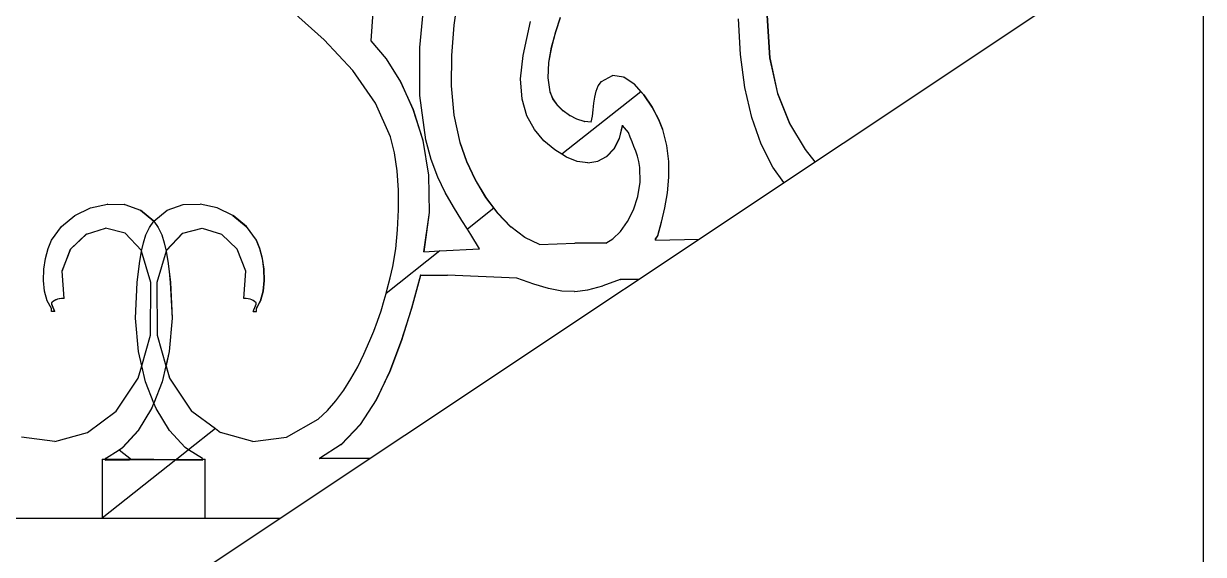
# Model space of a CAD drawing. Header units: inches. Extents: x 1397 to 20304, y -27267 to -746.
# Drawn here: x 2804.76 to 2821.55, y -9228.44 to -9220.88 of the extents above; entities that cross this region are included whole.
import ezdxf

# ---------------------------------------------------------------- set-up
doc = ezdxf.new("R2010")
doc.units = ezdxf.units.IN
doc.header["$LTSCALE"] = 17
doc.header["$MEASUREMENT"] = 0
doc.layers.add('OUTLINE', color=1, linetype='Continuous', lineweight=25)

msp = doc.modelspace()

# ---------------------------------------------------------------- linework, layer by layer
for p, q in [((2809.762, -9220.233), (2809.703, -9221.125)), ((2809.706, -9221.125), (2809.765, -9220.233)), ((2810.4, -9221.222), (2810.465, -9220.52)), ((2810.942, -9220.487), (2810.885, -9220.905)), ((2810.887, -9220.905), (2810.945, -9220.487)), ((2809.038, -9221.111), (2808.584, -9220.708)), ((2811.868, -9221.333), (2811.973, -9220.85)), ((2812.399, -9220.796), (2812.331, -9220.998)), ((2812.334, -9220.998), (2812.401, -9220.796)), ((2814.963, -9221.321), (2814.935, -9220.814)), ((2815.342, -9220.765), (2815.38, -9221.369)), ((2815.383, -9221.369), (2815.344, -9220.765)), ((2810.885, -9220.905), (2810.85, -9221.336)), ((2810.853, -9221.336), (2810.887, -9220.905)), ((2810.885, -9220.905), (2810.887, -9220.905)), ((2812.331, -9220.998), (2812.272, -9221.215)), ((2812.274, -9221.215), (2812.334, -9220.998)), ((2812.331, -9220.998), (2812.334, -9220.998)), ((2809.443, -9221.551), (2809.038, -9221.111)), ((2809.703, -9221.125), (2809.706, -9221.125)), ((2809.703, -9221.125), (2809.919, -9221.384)), ((2809.922, -9221.384), (2809.706, -9221.125)), ((2810.401, -9221.905), (2810.4, -9221.222)), ((2810.85, -9221.336), (2810.846, -9221.767)), ((2810.849, -9221.767), (2810.853, -9221.336)), ((2810.85, -9221.336), (2810.853, -9221.336)), ((2811.833, -9221.67), (2811.868, -9221.333)), ((2812.272, -9221.215), (2812.231, -9221.436)), ((2812.234, -9221.436), (2812.274, -9221.215)), ((2812.272, -9221.215), (2812.274, -9221.215)), ((2815.026, -9221.791), (2814.963, -9221.321)), ((2809.919, -9221.384), (2809.922, -9221.384)), ((2809.919, -9221.384), (2810.124, -9221.712)), ((2810.127, -9221.712), (2809.922, -9221.384)), ((2812.231, -9221.436), (2812.221, -9221.652)), ((2812.224, -9221.652), (2812.234, -9221.436)), ((2812.231, -9221.436), (2812.234, -9221.436)), ((2815.38, -9221.369), (2815.383, -9221.369)), ((2815.38, -9221.369), (2815.491, -9221.876)), ((2815.494, -9221.876), (2815.383, -9221.369)), ((2809.768, -9222.016), (2809.443, -9221.551)), ((2811.855, -9221.955), (2811.833, -9221.67)), ((2812.221, -9221.652), (2812.224, -9221.652)), ((2812.221, -9221.652), (2812.251, -9221.851)), ((2812.254, -9221.851), (2812.224, -9221.652)), ((2812.987, -9221.706), (2813.142, -9221.622)), ((2813.142, -9221.622), (2813.145, -9221.622)), ((2813.298, -9221.643), (2813.145, -9221.622)), ((2813.298, -9221.643), (2813.301, -9221.643)), ((2813.449, -9221.743), (2813.301, -9221.643)), ((2810.124, -9221.712), (2810.127, -9221.712)), ((2810.124, -9221.712), (2810.303, -9222.103)), ((2810.306, -9222.103), (2810.127, -9221.712)), ((2810.846, -9221.767), (2810.849, -9221.767)), ((2810.846, -9221.767), (2810.883, -9222.184)), ((2810.886, -9222.184), (2810.849, -9221.767)), ((2812.251, -9221.851), (2812.254, -9221.851)), ((2812.251, -9221.851), (2812.291, -9221.952)), ((2812.294, -9221.952), (2812.254, -9221.851)), ((2813.547, -9221.851), (2812.421, -9222.743)), ((2812.889, -9221.927), (2812.908, -9221.844)), ((2812.908, -9221.844), (2812.939, -9221.769)), ((2812.939, -9221.769), (2812.987, -9221.706)), ((2813.449, -9221.743), (2813.452, -9221.743)), ((2813.449, -9221.743), (2813.547, -9221.851)), ((2813.59, -9221.895), (2813.452, -9221.743)), ((2813.547, -9221.851), (2813.587, -9221.895)), ((2815.125, -9222.219), (2815.026, -9221.791)), ((2809.983, -9222.494), (2809.768, -9222.016)), ((2810.484, -9222.535), (2810.401, -9221.905)), ((2811.923, -9222.193), (2811.855, -9221.955)), ((2812.291, -9221.952), (2812.294, -9221.952)), ((2812.291, -9221.952), (2812.355, -9222.044)), ((2812.358, -9222.044), (2812.294, -9221.952)), ((2812.869, -9222.108), (2812.878, -9222.016)), ((2812.878, -9222.016), (2812.889, -9221.927)), ((2813.587, -9221.895), (2813.59, -9221.895)), ((2813.587, -9221.895), (2813.705, -9222.071)), ((2813.708, -9222.071), (2813.59, -9221.895)), ((2815.491, -9221.876), (2815.494, -9221.876)), ((2815.491, -9221.876), (2815.663, -9222.305)), ((2815.666, -9222.305), (2815.494, -9221.876)), ((2810.303, -9222.103), (2810.306, -9222.103)), ((2810.303, -9222.103), (2810.441, -9222.548)), ((2810.444, -9222.548), (2810.306, -9222.103)), ((2810.883, -9222.184), (2810.886, -9222.184)), ((2810.883, -9222.184), (2810.97, -9222.577)), ((2810.973, -9222.577), (2810.886, -9222.184)), ((2812.03, -9222.39), (2811.923, -9222.193)), ((2812.355, -9222.044), (2812.437, -9222.125)), ((2812.355, -9222.044), (2812.358, -9222.044)), ((2812.439, -9222.125), (2812.358, -9222.044)), ((2812.437, -9222.125), (2812.439, -9222.125)), ((2812.531, -9222.192), (2812.439, -9222.125)), ((2812.531, -9222.192), (2812.534, -9222.192)), ((2812.634, -9222.243), (2812.534, -9222.192)), ((2812.84, -9222.286), (2812.858, -9222.199)), ((2812.858, -9222.199), (2812.869, -9222.108)), ((2813.705, -9222.071), (2813.708, -9222.071)), ((2813.705, -9222.071), (2813.797, -9222.245)), ((2813.8, -9222.245), (2813.708, -9222.071)), ((2812.634, -9222.243), (2812.636, -9222.243)), ((2812.738, -9222.275), (2812.636, -9222.243)), ((2812.738, -9222.275), (2812.741, -9222.275)), ((2812.84, -9222.286), (2812.741, -9222.275)), ((2813.282, -9222.328), (2813.239, -9222.516)), ((2813.242, -9222.516), (2813.284, -9222.331)), ((2813.284, -9222.331), (2813.282, -9222.328)), ((2813.37, -9222.432), (2813.284, -9222.331)), ((2813.797, -9222.245), (2813.856, -9222.39)), ((2813.797, -9222.245), (2813.8, -9222.245)), ((2813.859, -9222.39), (2813.8, -9222.245)), ((2815.258, -9222.6), (2815.125, -9222.219)), ((2815.663, -9222.305), (2815.666, -9222.305)), ((2815.663, -9222.305), (2815.885, -9222.673)), ((2815.888, -9222.673), (2815.666, -9222.305)), ((2810.039, -9222.72), (2809.983, -9222.494)), ((2810.56, -9222.819), (2810.484, -9222.535)), ((2812.165, -9222.55), (2812.03, -9222.39)), ((2813.239, -9222.516), (2813.162, -9222.664)), ((2813.165, -9222.664), (2813.242, -9222.516)), ((2813.239, -9222.516), (2813.242, -9222.516)), ((2813.394, -9222.499), (2813.37, -9222.432)), ((2813.421, -9222.564), (2813.394, -9222.499)), ((2813.856, -9222.39), (2813.859, -9222.39)), ((2813.856, -9222.39), (2813.913, -9222.617)), ((2813.916, -9222.617), (2813.859, -9222.39)), ((2810.441, -9222.548), (2810.523, -9223.039)), ((2810.441, -9222.548), (2810.444, -9222.548)), ((2810.526, -9223.039), (2810.444, -9222.548)), ((2810.97, -9222.577), (2811.065, -9222.844)), ((2810.97, -9222.577), (2810.973, -9222.577)), ((2811.068, -9222.844), (2810.973, -9222.577)), ((2812.32, -9222.68), (2812.165, -9222.55)), ((2812.421, -9222.743), (2812.32, -9222.68)), ((2813.162, -9222.664), (2813.057, -9222.773)), ((2813.06, -9222.773), (2813.165, -9222.664)), ((2813.162, -9222.664), (2813.165, -9222.664)), ((2813.448, -9222.63), (2813.421, -9222.564)), ((2813.474, -9222.698), (2813.448, -9222.63)), ((2813.498, -9222.769), (2813.474, -9222.698)), ((2813.913, -9222.617), (2813.916, -9222.617)), ((2813.913, -9222.617), (2813.94, -9222.844)), ((2813.943, -9222.844), (2813.916, -9222.617)), ((2815.425, -9222.928), (2815.258, -9222.6)), ((2815.885, -9222.673), (2815.888, -9222.673)), ((2815.885, -9222.673), (2816.025, -9222.849)), ((2816.027, -9222.848), (2815.888, -9222.673)), ((2810.075, -9222.976), (2810.039, -9222.72)), ((2810.653, -9223.067), (2810.56, -9222.819)), ((2811.065, -9222.844), (2811.068, -9222.844)), ((2811.065, -9222.844), (2811.189, -9223.106)), ((2811.192, -9223.106), (2811.068, -9222.844)), ((2812.486, -9222.784), (2812.421, -9222.743)), ((2812.639, -9222.846), (2812.486, -9222.784)), ((2812.79, -9222.865), (2812.639, -9222.846)), ((2812.79, -9222.865), (2812.793, -9222.865)), ((2812.791, -9222.864), (2812.793, -9222.865)), ((2812.793, -9222.865), (2812.931, -9222.84)), ((2812.931, -9222.84), (2812.934, -9222.84)), ((2812.934, -9222.84), (2813.057, -9222.773)), ((2813.057, -9222.773), (2813.06, -9222.773)), ((2813.518, -9222.846), (2813.498, -9222.769)), ((2813.532, -9222.929), (2813.518, -9222.846)), ((2813.94, -9222.844), (2813.941, -9223.069)), ((2813.94, -9222.844), (2813.943, -9222.844)), ((2813.943, -9223.069), (2813.943, -9222.844)), ((2810.095, -9223.252), (2810.075, -9222.976)), ((2810.523, -9223.039), (2810.526, -9223.039)), ((2810.523, -9223.039), (2810.532, -9223.57)), ((2810.535, -9223.57), (2810.526, -9223.039)), ((2813.537, -9223.142), (2813.532, -9222.929)), ((2815.583, -9223.144), (2815.425, -9222.928)), ((2810.76, -9223.288), (2810.653, -9223.067)), ((2811.189, -9223.106), (2811.192, -9223.106)), ((2811.189, -9223.106), (2811.337, -9223.356)), ((2811.34, -9223.356), (2811.192, -9223.106)), ((2813.504, -9223.346), (2813.537, -9223.142)), ((2813.941, -9223.069), (2813.921, -9223.29)), ((2813.923, -9223.29), (2813.943, -9223.069)), ((2813.941, -9223.069), (2813.943, -9223.069)), ((2810.097, -9223.536), (2810.095, -9223.252)), ((2810.876, -9223.493), (2810.76, -9223.288)), ((2811.337, -9223.356), (2811.34, -9223.356)), ((2811.337, -9223.356), (2811.453, -9223.511)), ((2811.509, -9223.582), (2811.34, -9223.356)), ((2813.44, -9223.535), (2813.504, -9223.346)), ((2813.921, -9223.29), (2813.884, -9223.505)), ((2813.887, -9223.505), (2813.923, -9223.29)), ((2813.921, -9223.29), (2813.923, -9223.29)), ((2805.487, -9223.616), (2805.712, -9223.506)), ((2805.712, -9223.506), (2805.953, -9223.451)), ((2805.956, -9223.451), (2805.953, -9223.451)), ((2805.956, -9223.451), (2806.195, -9223.459)), ((2806.198, -9223.459), (2806.195, -9223.459)), ((2806.198, -9223.459), (2806.42, -9223.538)), ((2806.423, -9223.538), (2806.42, -9223.538)), ((2806.42, -9223.538), (2806.611, -9223.697)), ((2806.613, -9223.695), (2806.423, -9223.538)), ((2806.613, -9223.695), (2806.803, -9223.538)), ((2806.803, -9223.538), (2807.029, -9223.459)), ((2807.029, -9223.459), (2807.27, -9223.451)), ((2807.27, -9223.451), (2807.273, -9223.451)), ((2807.512, -9223.506), (2807.273, -9223.451)), ((2807.512, -9223.506), (2807.514, -9223.506)), ((2807.736, -9223.616), (2807.514, -9223.506)), ((2810.083, -9223.819), (2810.097, -9223.536)), ((2810.999, -9223.688), (2810.876, -9223.493)), ((2811.453, -9223.511), (2811.076, -9223.809)), ((2811.453, -9223.511), (2811.506, -9223.582)), ((2813.354, -9223.702), (2813.44, -9223.535)), ((2813.884, -9223.505), (2813.837, -9223.71)), ((2813.839, -9223.71), (2813.887, -9223.505)), ((2813.884, -9223.505), (2813.887, -9223.505)), ((2805.296, -9223.772), (2805.487, -9223.616)), ((2806.548, -9223.787), (2806.611, -9223.697)), ((2806.611, -9223.697), (2806.613, -9223.697)), ((2806.613, -9223.697), (2806.613, -9223.695)), ((2806.613, -9223.697), (2806.675, -9223.787)), ((2807.736, -9223.616), (2807.739, -9223.616)), ((2807.736, -9223.616), (2807.928, -9223.772)), ((2807.93, -9223.772), (2807.739, -9223.616)), ((2810.532, -9223.57), (2810.454, -9224.132)), ((2810.457, -9224.132), (2810.535, -9223.57)), ((2810.532, -9223.57), (2810.535, -9223.57)), ((2811.076, -9223.809), (2810.999, -9223.688)), ((2811.506, -9223.582), (2811.509, -9223.582)), ((2811.506, -9223.582), (2811.692, -9223.776)), ((2811.695, -9223.776), (2811.509, -9223.582)), ((2813.254, -9223.841), (2813.354, -9223.702)), ((2813.837, -9223.71), (2813.782, -9223.904)), ((2813.785, -9223.904), (2813.839, -9223.71)), ((2813.837, -9223.71), (2813.839, -9223.71)), ((2805.155, -9223.966), (2805.296, -9223.772)), ((2805.648, -9223.88), (2805.424, -9224.092)), ((2805.427, -9224.092), (2805.651, -9223.88)), ((2805.651, -9223.88), (2805.648, -9223.88)), ((2805.651, -9223.88), (2805.924, -9223.796)), ((2806.203, -9223.866), (2805.924, -9223.796)), ((2806.434, -9224.115), (2806.203, -9223.866)), ((2806.5, -9223.889), (2806.548, -9223.787)), ((2806.675, -9223.787), (2806.724, -9223.889)), ((2807.02, -9223.866), (2806.789, -9224.115)), ((2806.792, -9224.115), (2807.023, -9223.866)), ((2807.02, -9223.866), (2807.023, -9223.866)), ((2807.023, -9223.866), (2807.299, -9223.796)), ((2807.299, -9223.796), (2807.575, -9223.88)), ((2807.8, -9224.092), (2807.575, -9223.88)), ((2807.928, -9223.772), (2807.93, -9223.772)), ((2807.928, -9223.772), (2808.069, -9223.966)), ((2808.072, -9223.966), (2807.93, -9223.772)), ((2810.055, -9224.09), (2810.083, -9223.819)), ((2811.125, -9223.885), (2811.076, -9223.809)), ((2811.25, -9224.091), (2811.125, -9223.885)), ((2811.692, -9223.776), (2811.695, -9223.776)), ((2811.893, -9223.928), (2811.695, -9223.776)), ((2813.149, -9223.945), (2813.254, -9223.841)), ((2805.106, -9224.085), (2805.155, -9223.966)), ((2806.436, -9224.122), (2806.463, -9224.003)), ((2806.463, -9224.003), (2806.5, -9223.889)), ((2806.724, -9223.889), (2806.761, -9224.003)), ((2806.761, -9224.003), (2806.787, -9224.122)), ((2808.069, -9223.966), (2808.118, -9224.085)), ((2808.069, -9223.966), (2808.072, -9223.966)), ((2808.121, -9224.085), (2808.072, -9223.966)), ((2811.893, -9223.928), (2811.896, -9223.928)), ((2812.104, -9224.029), (2811.896, -9223.928)), ((2812.104, -9224.029), (2812.604, -9224.008)), ((2813.046, -9224.008), (2812.604, -9224.008)), ((2813.046, -9224.008), (2813.149, -9223.945)), ((2813.782, -9223.904), (2813.753, -9223.946)), ((2813.753, -9223.946), (2813.753, -9223.966)), ((2813.753, -9223.946), (2813.756, -9223.946)), ((2813.753, -9223.966), (2813.756, -9223.966)), ((2813.756, -9223.946), (2813.785, -9223.904)), ((2813.756, -9223.966), (2813.756, -9223.946)), ((2813.756, -9223.966), (2814.372, -9223.951)), ((2813.782, -9223.904), (2813.785, -9223.904)), ((2805.069, -9224.226), (2805.106, -9224.085)), ((2805.424, -9224.092), (2805.302, -9224.406)), ((2805.305, -9224.406), (2805.427, -9224.092)), ((2805.427, -9224.092), (2805.424, -9224.092)), ((2806.413, -9224.265), (2806.435, -9224.129)), ((2806.436, -9224.122), (2806.434, -9224.115)), ((2806.435, -9224.129), (2806.436, -9224.122)), ((2806.568, -9224.568), (2806.436, -9224.122)), ((2806.787, -9224.122), (2806.655, -9224.568)), ((2806.789, -9224.116), (2806.787, -9224.122)), ((2806.787, -9224.122), (2806.788, -9224.127)), ((2806.788, -9224.127), (2806.79, -9224.122)), ((2806.788, -9224.127), (2806.789, -9224.129)), ((2806.789, -9224.115), (2806.792, -9224.115)), ((2806.789, -9224.115), (2806.789, -9224.116)), ((2806.79, -9224.122), (2806.789, -9224.116)), ((2806.789, -9224.129), (2806.811, -9224.265)), ((2806.792, -9224.129), (2806.789, -9224.129)), ((2806.79, -9224.122), (2806.792, -9224.115)), ((2806.792, -9224.129), (2806.79, -9224.122)), ((2806.814, -9224.265), (2806.792, -9224.129)), ((2807.922, -9224.406), (2807.8, -9224.092)), ((2808.118, -9224.085), (2808.121, -9224.085)), ((2808.118, -9224.085), (2808.154, -9224.226)), ((2808.157, -9224.226), (2808.121, -9224.085)), ((2810.683, -9224.12), (2809.919, -9224.725)), ((2810.013, -9224.34), (2810.055, -9224.09)), ((2810.454, -9224.132), (2810.457, -9224.132)), ((2810.457, -9224.132), (2810.683, -9224.12)), ((2810.683, -9224.12), (2810.685, -9224.12)), ((2810.685, -9224.12), (2811.25, -9224.091)), ((2805.043, -9224.539), (2805.047, -9224.381)), ((2805.047, -9224.381), (2805.069, -9224.226)), ((2806.394, -9224.412), (2806.413, -9224.265)), ((2806.811, -9224.265), (2806.83, -9224.412)), ((2806.814, -9224.265), (2806.811, -9224.265)), ((2806.833, -9224.412), (2806.814, -9224.265)), ((2808.154, -9224.226), (2808.157, -9224.226)), ((2808.154, -9224.226), (2808.176, -9224.381)), ((2808.179, -9224.381), (2808.157, -9224.226)), ((2808.176, -9224.381), (2808.179, -9224.381)), ((2808.176, -9224.381), (2808.181, -9224.539)), ((2808.184, -9224.539), (2808.179, -9224.381)), ((2809.976, -9224.503), (2810.013, -9224.34)), ((2805.057, -9224.692), (2805.043, -9224.539)), ((2805.305, -9224.406), (2805.302, -9224.406)), ((2805.302, -9224.406), (2805.331, -9224.796)), ((2805.334, -9224.796), (2805.305, -9224.406)), ((2806.375, -9224.568), (2806.394, -9224.412)), ((2806.83, -9224.412), (2806.848, -9224.568)), ((2806.833, -9224.412), (2806.83, -9224.412)), ((2806.851, -9224.568), (2806.833, -9224.412)), ((2807.892, -9224.796), (2807.922, -9224.406)), ((2808.181, -9224.539), (2808.166, -9224.692)), ((2808.169, -9224.692), (2808.184, -9224.539)), ((2808.181, -9224.539), (2808.184, -9224.539)), ((2809.936, -9224.664), (2809.976, -9224.503)), ((2810.41, -9224.464), (2810.281, -9224.933)), ((2810.284, -9224.933), (2810.413, -9224.464)), ((2810.413, -9224.464), (2810.41, -9224.464)), ((2810.413, -9224.464), (2810.793, -9224.464)), ((2811.78, -9224.506), (2810.793, -9224.464)), ((2812.024, -9224.593), (2811.78, -9224.506)), ((2813.252, -9224.526), (2813.005, -9224.616)), ((2813.252, -9224.526), (2813.255, -9224.526)), ((2813.511, -9224.525), (2813.255, -9224.526)), ((2805.094, -9224.829), (2805.057, -9224.692)), ((2805.06, -9224.693), (2805.061, -9224.695)), ((2806.35, -9225.077), (2806.375, -9224.568)), ((2806.566, -9225.319), (2806.568, -9224.568)), ((2806.655, -9224.568), (2806.657, -9225.319)), ((2806.851, -9224.568), (2806.848, -9224.568)), ((2806.848, -9224.568), (2806.873, -9225.077)), ((2806.876, -9225.077), (2806.851, -9224.568)), ((2808.166, -9224.692), (2808.13, -9224.829)), ((2808.132, -9224.829), (2808.169, -9224.692)), ((2808.166, -9224.692), (2808.169, -9224.692)), ((2809.893, -9224.821), (2809.919, -9224.725)), ((2809.919, -9224.725), (2809.936, -9224.664)), ((2812.232, -9224.656), (2812.024, -9224.593)), ((2812.42, -9224.691), (2812.232, -9224.656)), ((2812.601, -9224.697), (2812.42, -9224.691)), ((2812.601, -9224.697), (2812.604, -9224.697)), ((2812.604, -9224.697), (2812.79, -9224.673)), ((2812.79, -9224.673), (2812.793, -9224.673)), ((2812.793, -9224.673), (2813.003, -9224.616)), ((2813.003, -9224.616), (2813.005, -9224.616)), ((2805.155, -9224.941), (2805.094, -9224.829)), ((2805.158, -9224.858), (2805.155, -9224.858)), ((2805.155, -9224.858), (2805.155, -9224.879)), ((2805.158, -9224.879), (2805.155, -9224.879)), ((2805.155, -9224.879), (2805.199, -9224.983)), ((2805.158, -9224.858), (2805.176, -9224.842)), ((2805.158, -9224.879), (2805.158, -9224.858)), ((2805.202, -9224.983), (2805.158, -9224.879)), ((2805.179, -9224.842), (2805.176, -9224.842)), ((2805.197, -9224.828), (2805.179, -9224.842)), ((2805.2, -9224.828), (2805.197, -9224.828)), ((2805.218, -9224.816), (2805.2, -9224.828)), ((2805.221, -9224.816), (2805.218, -9224.816)), ((2805.241, -9224.808), (2805.221, -9224.816)), ((2805.243, -9224.808), (2805.241, -9224.808)), ((2805.266, -9224.801), (2805.243, -9224.808)), ((2805.269, -9224.801), (2805.266, -9224.801)), ((2805.296, -9224.797), (2805.269, -9224.801)), ((2805.299, -9224.797), (2805.296, -9224.797)), ((2805.331, -9224.796), (2805.299, -9224.797)), ((2805.334, -9224.796), (2805.331, -9224.796)), ((2807.928, -9224.797), (2807.892, -9224.796)), ((2807.957, -9224.801), (2807.928, -9224.797)), ((2807.983, -9224.808), (2807.957, -9224.801)), ((2808.006, -9224.816), (2807.983, -9224.808)), ((2808.027, -9224.828), (2808.006, -9224.816)), ((2808.025, -9224.983), (2808.069, -9224.879)), ((2808.047, -9224.842), (2808.027, -9224.828)), ((2808.069, -9224.858), (2808.047, -9224.842)), ((2808.13, -9224.829), (2808.069, -9224.941)), ((2808.069, -9224.879), (2808.069, -9224.858)), ((2808.072, -9224.941), (2808.132, -9224.829)), ((2808.13, -9224.829), (2808.132, -9224.829)), ((2809.846, -9224.973), (2809.893, -9224.821)), ((2805.155, -9224.983), (2805.155, -9224.941)), ((2805.199, -9224.983), (2805.155, -9224.983)), ((2805.202, -9224.983), (2805.199, -9224.983)), ((2808.025, -9224.983), (2808.069, -9224.983)), ((2808.069, -9224.941), (2808.072, -9224.941)), ((2808.069, -9224.941), (2808.069, -9224.983)), ((2808.069, -9224.983), (2808.072, -9224.983)), ((2808.072, -9224.983), (2808.072, -9224.941)), ((2809.797, -9225.12), (2809.846, -9224.973)), ((2810.281, -9224.933), (2810.136, -9225.397)), ((2810.139, -9225.397), (2810.284, -9224.933)), ((2810.281, -9224.933), (2810.284, -9224.933)), ((2806.392, -9225.553), (2806.35, -9225.077)), ((2806.873, -9225.077), (2806.831, -9225.553)), ((2806.834, -9225.553), (2806.876, -9225.077)), ((2806.876, -9225.077), (2806.873, -9225.077)), ((2809.744, -9225.262), (2809.797, -9225.12)), ((2806.44, -9225.757), (2806.566, -9225.319)), ((2806.657, -9225.319), (2806.784, -9225.757)), ((2809.603, -9225.588), (2809.689, -9225.397)), ((2809.689, -9225.397), (2809.744, -9225.262)), ((2810.136, -9225.397), (2809.97, -9225.838)), ((2809.973, -9225.838), (2810.139, -9225.397)), ((2810.136, -9225.397), (2810.139, -9225.397)), ((2806.44, -9225.757), (2806.392, -9225.553)), ((2806.831, -9225.553), (2806.785, -9225.751)), ((2806.787, -9225.757), (2806.834, -9225.553)), ((2806.834, -9225.553), (2806.831, -9225.553)), ((2809.514, -9225.77), (2809.603, -9225.588)), ((2806.388, -9225.934), (2806.44, -9225.757)), ((2806.493, -9225.986), (2806.44, -9225.757)), ((2806.784, -9225.757), (2806.731, -9225.986)), ((2806.785, -9225.751), (2806.784, -9225.757)), ((2806.784, -9225.757), (2806.785, -9225.762)), ((2806.787, -9225.757), (2806.785, -9225.751)), ((2806.785, -9225.762), (2806.787, -9225.757)), ((2806.785, -9225.762), (2806.835, -9225.934)), ((2806.838, -9225.934), (2806.787, -9225.757)), ((2809.418, -9225.943), (2809.514, -9225.77)), ((2809.97, -9225.838), (2809.777, -9226.242)), ((2809.78, -9226.242), (2809.973, -9225.838)), ((2809.97, -9225.838), (2809.973, -9225.838)), ((2806.074, -9226.4), (2806.388, -9225.934)), ((2806.612, -9226.286), (2806.493, -9225.986)), ((2806.731, -9225.986), (2806.612, -9226.286)), ((2806.835, -9225.934), (2807.149, -9226.4)), ((2806.835, -9225.934), (2806.838, -9225.934)), ((2807.152, -9226.4), (2806.838, -9225.934)), ((2809.315, -9226.105), (2809.418, -9225.943)), ((2809.204, -9226.255), (2809.315, -9226.105)), ((2805.665, -9226.704), (2806.074, -9226.4)), ((2806.58, -9226.365), (2806.389, -9226.68)), ((2806.392, -9226.68), (2806.583, -9226.365)), ((2806.612, -9226.286), (2806.58, -9226.365)), ((2806.583, -9226.365), (2806.58, -9226.365)), ((2806.583, -9226.365), (2806.613, -9226.29)), ((2806.613, -9226.29), (2806.612, -9226.286)), ((2806.643, -9226.365), (2806.613, -9226.29)), ((2806.834, -9226.68), (2806.643, -9226.365)), ((2807.149, -9226.4), (2807.152, -9226.4)), ((2807.152, -9226.4), (2807.488, -9226.651)), ((2808.952, -9226.517), (2809.084, -9226.393)), ((2809.084, -9226.393), (2809.204, -9226.255)), ((2809.777, -9226.242), (2809.549, -9226.594)), ((2809.552, -9226.594), (2809.78, -9226.242)), ((2809.777, -9226.242), (2809.78, -9226.242)), ((2808.501, -9226.775), (2808.952, -9226.517)), ((2805.201, -9226.833), (2805.665, -9226.704)), ((2806.389, -9226.68), (2806.167, -9226.921)), ((2806.169, -9226.921), (2806.392, -9226.68)), ((2806.392, -9226.68), (2806.389, -9226.68)), ((2807.057, -9226.921), (2806.834, -9226.68)), ((2807.488, -9226.651), (2807.107, -9226.953)), ((2807.488, -9226.651), (2807.559, -9226.704)), ((2807.559, -9226.704), (2807.561, -9226.704)), ((2808.023, -9226.833), (2807.561, -9226.704)), ((2809.549, -9226.594), (2809.281, -9226.877)), ((2809.284, -9226.877), (2809.552, -9226.594)), ((2809.549, -9226.594), (2809.552, -9226.594)), ((2805.201, -9226.833), (2804.726, -9226.775)), ((2808.023, -9226.833), (2808.501, -9226.775)), ((2809.281, -9226.877), (2808.97, -9227.077)), ((2809.281, -9226.877), (2809.284, -9226.877)), ((2805.923, -9227.077), (2805.92, -9227.077)), ((2805.92, -9227.077), (2805.92, -9227.088)), ((2805.923, -9227.077), (2806.119, -9226.953)), ((2805.923, -9227.088), (2805.923, -9227.077)), ((2806.118, -9226.952), (2806.119, -9226.953)), ((2806.119, -9226.953), (2806.167, -9226.921)), ((2806.119, -9226.953), (2806.293, -9227.09)), ((2806.169, -9226.921), (2806.167, -9226.921)), ((2807.107, -9226.953), (2806.933, -9227.09)), ((2807.107, -9226.953), (2807.057, -9226.921)), ((2807.303, -9227.077), (2807.107, -9226.953)), ((2807.303, -9227.088), (2807.303, -9227.077)), ((2808.967, -9227.077), (2808.97, -9227.077)), ((2809.681, -9227.078), (2808.97, -9227.077)), ((2805.876, -9227.087), (2805.876, -9227.927)), ((2805.876, -9227.087), (2805.92, -9227.088)), ((2806.927, -9227.095), (2805.876, -9227.927)), ((2805.923, -9227.088), (2805.92, -9227.088)), ((2805.92, -9227.088), (2805.92, -9227.098)), ((2805.92, -9227.098), (2806.612, -9227.093)), ((2806.293, -9227.09), (2805.923, -9227.088)), ((2806.612, -9227.093), (2806.293, -9227.09)), ((2806.613, -9227.093), (2806.612, -9227.093)), ((2806.613, -9227.093), (2806.933, -9227.09)), ((2806.613, -9227.093), (2806.927, -9227.095)), ((2806.933, -9227.09), (2806.927, -9227.095)), ((2806.927, -9227.095), (2807.303, -9227.098)), ((2806.933, -9227.09), (2807.303, -9227.088)), ((2807.303, -9227.088), (2807.342, -9227.087)), ((2807.303, -9227.098), (2807.303, -9227.088)), ((2807.342, -9227.927), (2807.342, -9227.087)), ((2786.147, -9227.927), (2805.876, -9227.927)), ((2805.876, -9227.927), (2807.342, -9227.927)), ((2807.342, -9227.927), (2808.408, -9227.927))]:
    msp.add_line(p, q)
at = {"layer": 'OUTLINE'}
for p, q in [((2821.555, -9231.163), (2821.555, -9119.163)), ((2803.555, -9231.163), (2821.555, -9219.163))]:
    msp.add_line(p, q, dxfattribs=at)

doc.saveas('drawing.dxf')
